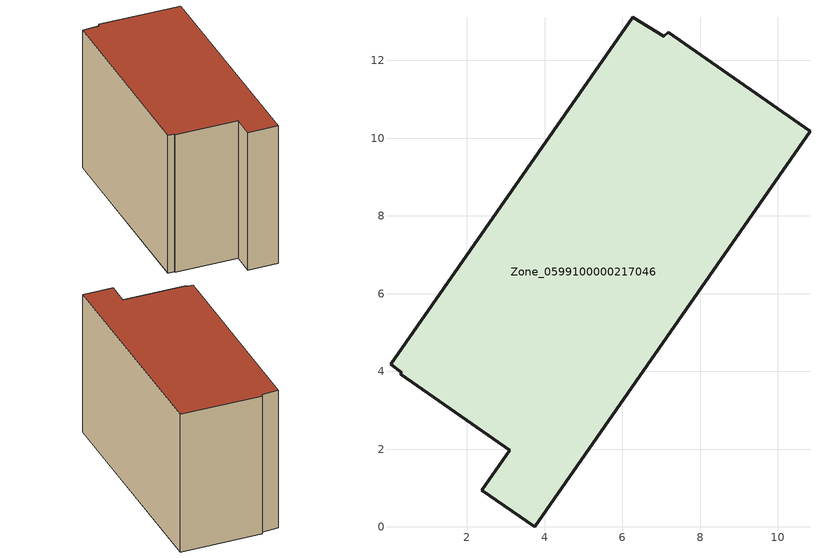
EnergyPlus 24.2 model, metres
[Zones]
Zone_0599100000217046
 floor ground (C_G): 7.06,12.62 7.18,12.73 10.83,10.18 3.74,0 2.38,0.94 3.1,1.97 0.29,3.93 0.32,3.98 0.03,4.18 6.27,13.12 z0
 wall outside (C_F): 2.38,0.94 3.74,0 10.83,10.18 7.18,12.73 7.06,12.62 6.27,13.12 0.03,4.18 0.32,3.98 0.29,3.93 3.1,1.97 2.38,0.94 z0:8.06
 roof outside (C_R): 7.18,12.73 7.06,12.62 6.27,13.12 0.03,4.18 0.32,3.98 0.29,3.93 3.1,1.97 2.38,0.94 3.74,0 10.83,10.18 z8.06
[BUILDING]
Pand.0599100000217046: North Axis=0; Terrain=City; Loads Convergence Tolerance Value=0.04; Temperature Convergence Tolerance Value=0.4; Solar Distribution=FullExterior; Maximum Number of Warmup Days=25; Minimum Number of Warmup Days=1
[Site:Location]
Rotterdam.The.Hague.AP_ZH_NLD Design_Conditions: Latitude=51.96; Longitude=4.45; Time Zone=1; Elevation=-4.5
[SITE:GROUNDTEMPERATURE:BUILDINGSURFACE]
18, 18, 18, 18, 18, 18, 18, 18, 18, 18, 18, 18
[MATERIAL] Thermal Absorptance=0.9; Solar Absorptance=0.7; Visible Absorptance=0.7
Name | Roughness | Thickness | Conductivity | Density | Specific Heat
G.TI.1975-1991 | MediumSmooth | 0.15 | 0.288461 | 540 | 1210
F.TI.1975-1991 | Rough | 0.3 | 0.230769 | 1920 | 840
R.TI.1975-1991 | MediumRough | 0.2 | 0.153846 | 1500 | 1000
[CONSTRUCTION]
C_G: G.TI.1975-1991
C_F: F.TI.1975-1991
C_R: R.TI.1975-1991
[ZONE]
Zone_0599100000217046: Type=1; Multiplier=1; Ceiling Height=Autocalculate; Volume=Autocalculate; Floor Area=autocalculate; Part of Total Floor Area=Yes
[ZONEINFILTRATION:DESIGNFLOWRATE]
Infil_Zone_0599100000217046: Zone or ZoneList or Space or SpaceList=Zone_0599100000217046; Schedule=AlwaysOn; Design Flow Rate Calculation Method=Flow/Area; Flow Rate per Floor Area=0.003; Constant Term Coefficient=1; Temperature Term Coefficient=0; Velocity Term Coefficient=0; Velocity Squared Term Coefficient=0
[HVACTEMPLATE:ZONE:IDEALLOADSAIRSYSTEM]
Zone_0599100000217046: Maximum Heating Supply Air Temperature=50; Minimum Cooling Supply Air Temperature=13; Maximum Heating Supply Air Humidity Ratio=0.0156; Minimum Cooling Supply Air Humidity Ratio=0.0077; Heating Limit=NoLimit; Cooling Limit=NoLimit; Dehumidification Control Type=ConstantSensibleHeatRatio; Cooling Sensible Heat Ratio=0.7; Dehumidification Setpoint=60; Humidification Control Type=None; Humidification Setpoint=30; Outdoor Air Method=None; Outdoor Air Flow Rate per Person=0.00944; Outdoor Air Flow Rate per Zone Floor Area=0; Outdoor Air Flow Rate per Zone=0; Demand Controlled Ventilation Type=None; Outdoor Air Economizer Type=NoEconomizer; Heat Recovery Type=None; Sensible Heat Recovery Effectiveness=0.7; Latent Heat Recovery Effectiveness=0.65
[ZONECONTROL:THERMOSTAT]
ThermostatControl_Zone_0599100000217046: Zone or ZoneList=Zone_0599100000217046; Control Type Schedule=DualSetpointControlType; Control 1=Thermostat_Zone_0599100000217046; Temperature Difference Between Cutout And Setpoint=0
[THERMOSTATSETPOINT:DUALSETPOINT]
Thermostat_Zone_0599100000217046: Heating Setpoint Temperature Schedule=HeatingSetpoint_Zone_0599100000217046; Cooling Setpoint Temperature Schedule=CoolingSetpoint_Zone_0599100000217046
[SCHEDULE:COMPACT]
HeatingSetpoint_Zone_0599100000217046: Through: 12/31, For: AllDays, Until: 24:00, 21
CoolingSetpoint_Zone_0599100000217046: Through: 12/31, For: AllDays, Until: 24:00, 24
DualSetpointControlType: Through: 12/31, For: AllDays, Until: 24:00, 4
AlwaysOn: Through: 12/31, For: AllDays, Until: 24:00, 1
